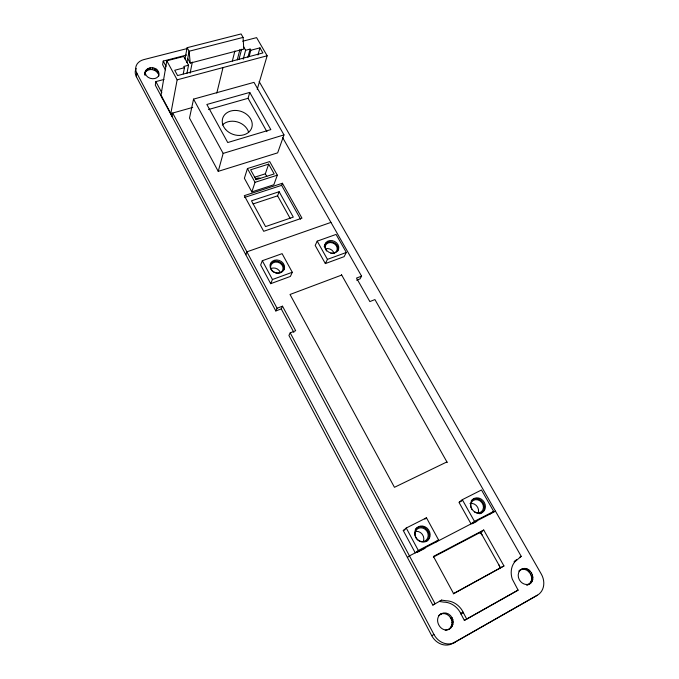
<?xml version="1.0" encoding="UTF-8"?>
<svg xmlns="http://www.w3.org/2000/svg" width="679" height="679" viewBox="0 0 679 679"><rect width="100%" height="100%" fill="white"/><g stroke="black" fill="none" stroke-linecap="round" stroke-linejoin="round"><path stroke-width="1.02" d="M529.73 583.745L526.666 585.094C539.126 582.862 530.265 562.738 520.216 569.995A8.301 7.053 59.6 0 0 518.756 571.124M528.406 584.441C536.266 579.552 528.398 565.836 520.216 569.995M450.763 628.016L448.318 629.628C452.927 627.786 454.412 621.803 452.019 617.652A8.666 7.63 65.6 0 0 441.308 613.757L438.592 615.607M449.608 628.618C452.401 625.979 452.604 621.565 450.864 618.28A8.64 7.613 65.7 0 0 440.179 614.393M259.123 81.488L541.316 574.103A16.398 13.886 59.8 0 1 537.42 595.186L452.901 643.336A16.983 14.955 66.3 0 1 431.742 635.68L136.36 76.71L136.835 73.145A13.733 10.635 13.5 0 1 143.795 59.608L187.446 48.481M145.247 72.008L145.034 75.233C143.244 67.179 155.211 65.201 158.428 71.575L158.139 73.349A6.977 5.424 13.6 0 1 158.716 76.201M144.983 73.799L145.671 70.658M145.408 72.441L146.537 69.479M146.274 71.261L147.513 70.344L147.776 68.554M147.513 70.344L149.049 69.742L149.321 67.951M149.049 69.742L150.458 69.547L150.721 67.756M158.139 73.349L155.898 70.947L152.571 69.631L152.843 67.841M154.32 70.124L154.591 68.341M155.898 70.947L156.178 69.165M157.197 72.05L157.486 70.268M163.978 79.46L155.873 81.607L155.304 85.155L275.827 310.957L281.25 308.886L282.498 306.178L295.671 330.715L290.213 332.863L288.914 335.46L432.829 605.074L441.63 600.117L445.984 600.762A19.903 17.518 65.4 0 1 462.187 610.455L466.719 619.112L464.326 620.368L459.827 611.754A19.793 17.433 65.6 0 0 443.71 602.112L439.381 601.475L441.63 600.117M186.623 55.041L163.215 61.076L162.62 64.675L165.413 69.827M162.23 98.141L160.974 95.145L166.813 60.804L183.72 56.442L188.55 65.218L186.92 73.425M166.813 60.804L177.143 79.833L170.811 113.571L172.025 116.482L172.678 113.045L277.057 308.249L275.827 310.957M184.96 58.997L187.141 47.691L241.079 33.95L243.074 37.413L243.795 49.1L190.239 63.105L187.693 58.479M183.271 73.884L184.467 67.705L183.788 66.466L188.55 65.218M186.895 62.57L189.11 51.248L187.141 47.691M190.086 73.23L192.344 62.078M193.557 99.117L189.492 118.087L218.239 171.346L277.66 152.851L283.983 134.9L253.988 82.363L193.557 99.117L223.153 153.403L218.239 171.346M216.805 93.065L223.018 67.577M232.337 61.059L234.9 50.959M237.251 59.871L239.891 49.686M238.966 59.413L241.622 49.236M243.218 59.217L245.611 50.254L243.659 46.859M247.903 57.248L250.127 49.066L245.611 50.254M249.185 56.238L250.814 50.263L250.127 49.066M257.935 55.007L259.964 47.861L250.814 50.263M266.923 131.684L248.056 98.311L249.753 92.412L206.849 104.473L227.745 142.539L270.845 129.604L249.753 92.412M257.231 89.314L267.144 55.78L256.594 37.634L242.7 41.224M247.445 168.553L244.381 178.271L251.841 191.894L273.841 184.747L277.321 175.174L269.699 161.568L247.445 168.553L255.032 182.328L251.841 191.894M266.805 176.464L265.328 173.816L268.672 164.114L250.619 169.801L256.093 179.714L274.163 173.934L268.672 164.114M245.832 254.761L246.884 251.833L330.962 222.389M290.145 218.392L277.601 195.832L279.145 191.724L251.485 200.814L265.565 226.591L293.294 217.11L279.145 191.724M300.593 219.241L281.624 185.342L282.413 183.254L244.296 195.662L263.698 231.301L301.968 218.154L282.413 183.254M262.323 260.711L260.651 264.98L270.7 283.678L290.391 276.429L292.276 272.262L282.108 253.657L262.323 260.711L272.449 279.519L270.7 283.678M317.212 241.147L315.192 245.45L325.343 263.579L344.1 256.67L346.324 252.461L336.063 234.425L317.212 241.147L327.439 259.378L325.343 263.579M282.702 137.693L361.584 276.149L359.997 278.908L356.636 280.189M438.6 539.975L418.34 550.491L415.259 552.867L403.275 530.554L406.246 528.024L426.48 517.797L438.6 539.975L435.392 542.411M516.363 559.81L514.088 561.728L516.651 560.2M361.584 276.149L356.517 278.076L369.851 301.569L374.935 299.575L521.234 556.364L515.098 561.508A19.122 16.203 59.4 0 0 512.263 579.06L518.102 590.127L466.719 619.112M424.927 519.087L426.48 517.797M462.306 499.685L458.987 502.367L471.031 523.899L474.468 521.362L493.684 511.389L481.496 489.983L462.306 499.685L474.468 521.362M407.408 557.459L409.454 555.872L495.5 511.194M441.308 613.757C432.71 618.654 440.535 633.719 449.473 629.017M490.128 513.978L493.684 511.389M433.338 557.077L480.562 532.243L483.728 530.019L503.945 565.947L453.283 593.887M432.829 605.074L435.044 603.724L290.213 332.863M519.511 557.391L521.234 556.364M452.901 643.336L537.42 595.186M521.939 569.358L523.246 568.62M523.832 569.257L525.13 568.518M464.326 620.368L518.102 590.127M525.75 569.689L527.057 568.96M527.566 570.64L528.882 569.902M529.162 572.032L530.486 571.302M503.945 565.947L453.564 593.573L433.44 556.441L483.728 530.019M530.435 573.772L531.759 573.051M450.864 618.28L452.019 617.652M460.591 613.375L462.959 612.085M460.905 614.045L463.282 612.764M531.284 575.75L532.608 575.028M451.696 620.377L452.851 619.749M531.665 577.837L532.99 577.116M531.538 579.874L532.871 579.162M452.019 622.575L453.182 621.956M530.927 581.742L532.251 581.037M451.815 624.748L452.978 624.128M529.586 583.507L530.91 582.811M431.742 635.68L433.966 634.5A17.077 15.023 66.1 0 0 455.244 642.198M451.094 626.725L452.248 626.114M447.953 629.603L445.229 630.384M416.83 552.562L425.029 548.301M472.338 523.721L476.87 521.37M403.275 530.554L405.108 529.628M459.895 501.908L461.712 500.992M446.867 461.949L394.457 487.301L290.018 294.482L341.647 275.08M277.057 308.249L282.498 306.178M272.449 279.519L292.276 272.262M327.439 259.378L346.324 252.461M253.046 203.946L277.601 195.832M244.618 197.419L281.624 185.342M255.032 182.328L277.321 175.174M254.438 177.287L265.328 173.816M223.153 153.403L283.983 134.9M208.504 109.523L248.056 98.311M192.743 107.409L170.811 113.571L160.974 95.145M177.143 79.833L267.144 55.78M184.467 67.705L174.707 70.276L177.592 75.581L262.909 52.937L259.964 47.861M243.074 37.413L189.11 51.248L190.239 63.105M527.99 584.398C524.519 585.035 521.124 582.896 519.427 579.942A8.326 7.062 59.5 0 1 521.506 569.265M150.458 69.547L152.571 69.631M154.659 69.572L155.508 69.971M341.478 274.672L447.283 462.569M480.562 532.243L500.593 567.95M163.215 61.076L166.016 66.253M406.246 528.024L418.34 550.491M281.25 308.886L293.863 332.413M155.873 81.607L161.84 92.777M136.835 73.145L433.966 634.5M145.289 73.451C146.316 77.499 151.128 79.46 154.956 78.501A6.994 5.432 13.6 0 0 158.428 71.575M136.36 76.71A13.665 10.609 13.4 0 1 136.139 68.46M479.705 532.82A5.984 5.203 56.5 0 1 482.429 535.493M498.921 564.877A6.094 5.254 59.1 0 1 499.786 568.629M481.275 531.716A6.009 5.211 56.4 0 1 481.929 532.107M222.322 125.012A15.057 12.078 18.1 0 1 237.217 121.88A15.057 12.078 18.1 0 1 248.65 132.38M255.737 179.248A4.15 3.412 20.1 0 1 260.405 178.348M325.623 248.803A6.162 5.211 26.6 0 1 334.102 253.623M270.896 268.612A6.323 5.457 22.7 0 1 280.198 272.313M469.97 503.555A6.9 6.001 53.7 0 1 478.517 511.822M416.159 531.334A7.07 6.34 56.6 0 1 423.433 541.163M274.07 272.432A6.383 5.491 22.8 0 1 272.89 262.926A6.383 5.491 22.8 0 1 282.897 266.898A6.383 5.491 22.8 0 1 275.623 273.051M326.633 250.967A6.221 5.237 26.6 0 1 328.543 242.81A6.221 5.237 26.6 0 1 337.123 247.691A6.221 5.237 26.6 0 1 330.783 253.326M471.905 509.462A6.977 6.052 53.4 0 1 475.266 499.693A6.977 6.052 53.4 0 1 483.448 507.612A6.977 6.052 53.4 0 1 474.494 511.966M471.277 500.669A8.106 7.028 53.4 0 1 483.041 502.596A8.106 7.028 53.4 0 1 479.781 513.808M415.293 529.416A8.301 7.427 56.2 0 1 426.802 529.391A8.301 7.427 56.2 0 1 426.548 541.367M270.301 264.156A7.418 6.383 22.8 0 1 279.137 261.729A7.418 6.383 22.8 0 1 283.958 269.588M324.197 246.681A7.223 6.086 26.6 0 1 332.583 242.021A7.223 6.086 26.6 0 1 337.836 250.831M225.674 129.536A15.286 12.18 18.3 0 0 251.298 128.866A15.286 12.18 18.3 0 0 234.747 110.431A15.286 12.18 18.3 0 0 225.674 129.536M414.979 533.397A7.146 6.391 56.2 0 0 424.392 541.248A7.146 6.391 56.2 0 0 425.394 529.476A7.146 6.391 56.2 0 0 414.979 533.397M470.615 505.397A8.123 7.036 53.3 0 0 482.438 512.365A8.123 7.036 53.3 0 0 480.961 498.946A8.123 7.036 53.3 0 0 470.615 505.397M414.733 532.514A8.318 7.435 56.1 0 0 425.708 541.647A8.318 7.435 56.1 0 0 426.853 527.948A8.318 7.435 56.1 0 0 414.733 532.514M271.277 269.58A7.427 6.391 22.8 0 0 283.856 269.996A7.427 6.391 22.8 0 0 276.777 259.964A7.427 6.391 22.8 0 0 271.277 269.58M325.47 248.828A7.24 6.094 26.6 0 0 337.616 251.043A7.24 6.094 26.6 0 0 332.226 240.621A7.24 6.094 26.6 0 0 325.47 248.828"/></g></svg>
